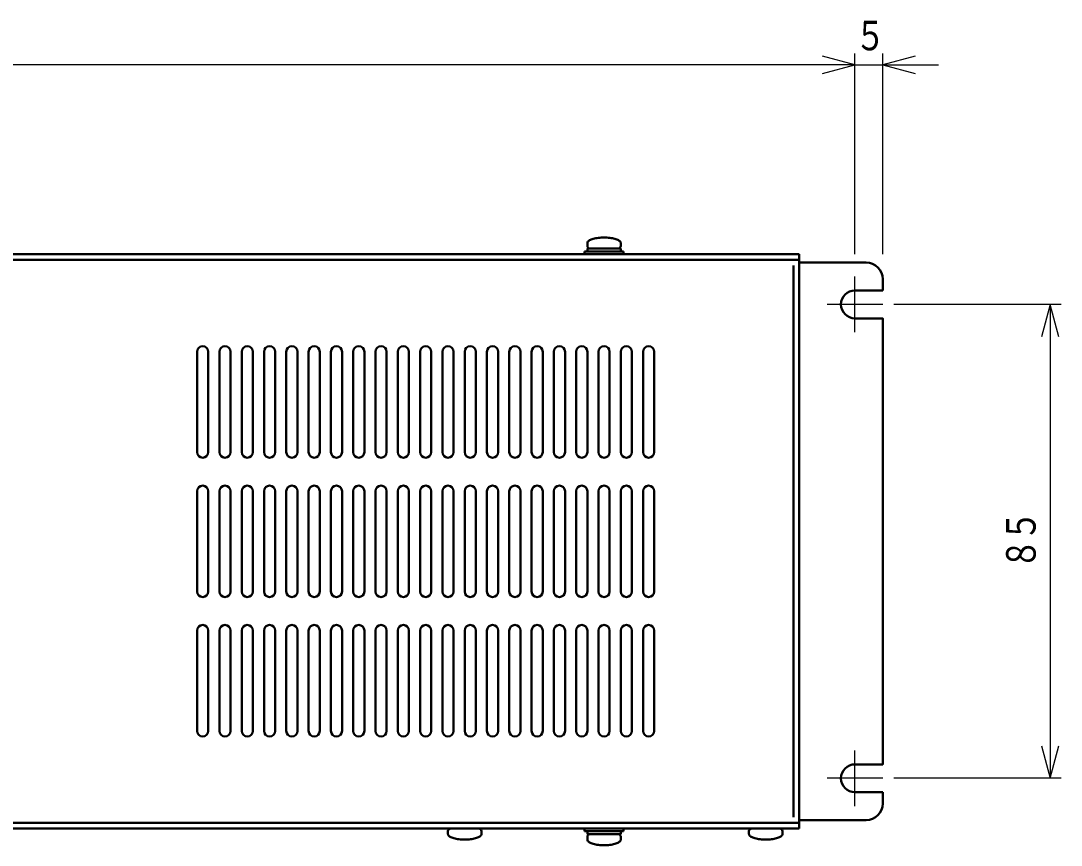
# Model space of a CAD drawing. Header units: millimetres. Extents: x 383 to 950, y 310 to 662.
# Drawn here: x 763.8 to 950.4, y 513.6 to 661.5 of the extents above; entities that cross this region are included whole.
import ezdxf

# ---------------------------------------------------------------- set-up
doc = ezdxf.new("R2010")
doc.units = ezdxf.units.MM
doc.layers.get('0').update_dxf_attribs({"lineweight": 30})
doc.layers.add('寸法', color=7, linetype='Continuous', lineweight=15)
doc.styles.add('BIGFONT', font='txt.shx', dxfattribs={"bigfont": 'bigfont'})

# ---------------------------------------------------------------- blocks, each defined once
blk = doc.blocks.new('A$C3BA60929')
for p, q in [((478, 272), (478, 271.5)), ((478, 271), (484, 271)), ((478, 270.5), (478, 271)), ((478.5, 271), (483.5, 271)), ((484, 272), (484, 271.5)), ((484, 271), (484, 270.5)), ((336.5, 270), (516, 270)), ((516, 269), (336.5, 269)), ((477.5, 270.5), (484.5, 270.5)), ((477.5, 270), (477.5, 270.5)), ((484.5, 270), (477.5, 270)), ((484, 270.5), (478, 270.5)), ((484.5, 270.5), (484.5, 270)), ((516, 270), (516, 167)), ((515, 268), (515, 169)), ((516, 268.5), (528, 268.5)), ((531, 265.5), (531, 263.5)), ((531, 263.5), (526, 263.5)), ((408, 252.5), (408, 234.5)), ((410, 252.5), (410, 234.5)), ((412, 252.5), (412, 234.5)), ((414, 252.5), (414, 234.5)), ((416, 252.5), (416, 234.5)), ((418, 252.5), (418, 234.5)), ((420, 252.5), (420, 234.5)), ((422, 252.5), (422, 234.5)), ((424, 252.5), (424, 234.5)), ((426, 252.5), (426, 234.5)), ((428, 252.5), (428, 234.5)), ((430, 252.5), (430, 234.5)), ((432, 252.5), (432, 234.5)), ((434, 252.5), (434, 234.5)), ((436, 252.5), (436, 234.5)), ((438, 252.5), (438, 234.5)), ((440, 252.5), (440, 234.5)), ((442, 252.5), (442, 234.5)), ((444, 252.5), (444, 234.5)), ((446, 252.5), (446, 234.5)), ((448, 252.5), (448, 234.5)), ((450, 252.5), (450, 234.5)), ((452, 252.5), (452, 234.5)), ((454, 252.5), (454, 234.5)), ((456, 252.5), (456, 234.5)), ((458, 252.5), (458, 234.5)), ((460, 252.5), (460, 234.5)), ((462, 252.5), (462, 234.5)), ((464, 252.5), (464, 234.5)), ((466, 252.5), (466, 234.5)), ((468, 252.5), (468, 234.5)), ((470, 252.5), (470, 234.5)), ((472, 252.5), (472, 234.5)), ((474, 252.5), (474, 234.5)), ((476, 252.5), (476, 234.5)), ((478, 252.5), (478, 234.5)), ((480, 252.5), (480, 234.5)), ((482, 252.5), (482, 234.5)), ((484, 252.5), (484, 234.5)), ((486, 252.5), (486, 234.5)), ((488, 252.5), (488, 234.5)), ((490, 252.5), (490, 234.5)), ((408, 227.5), (408, 209.5)), ((410, 227.5), (410, 209.5)), ((412, 227.5), (412, 209.5)), ((414, 227.5), (414, 209.5)), ((416, 227.5), (416, 209.5)), ((418, 227.5), (418, 209.5)), ((420, 227.5), (420, 209.5)), ((422, 227.5), (422, 209.5)), ((424, 227.5), (424, 209.5)), ((426, 227.5), (426, 209.5)), ((428, 227.5), (428, 209.5)), ((430, 227.5), (430, 209.5)), ((432, 227.5), (432, 209.5)), ((434, 227.5), (434, 209.5)), ((436, 227.5), (436, 209.5)), ((438, 227.5), (438, 209.5)), ((440, 227.5), (440, 209.5)), ((442, 227.5), (442, 209.5)), ((444, 227.5), (444, 209.5)), ((446, 227.5), (446, 209.5)), ((448, 227.5), (448, 209.5)), ((450, 227.5), (450, 209.5)), ((452, 227.5), (452, 209.5)), ((454, 227.5), (454, 209.5)), ((456, 227.5), (456, 209.5)), ((458, 227.5), (458, 209.5)), ((460, 227.5), (460, 209.5)), ((462, 227.5), (462, 209.5)), ((464, 227.5), (464, 209.5)), ((466, 227.5), (466, 209.5)), ((468, 227.5), (468, 209.5)), ((470, 227.5), (470, 209.5)), ((472, 227.5), (472, 209.5)), ((474, 227.5), (474, 209.5)), ((476, 227.5), (476, 209.5)), ((478, 227.5), (478, 209.5)), ((480, 227.5), (480, 209.5)), ((482, 227.5), (482, 209.5)), ((484, 227.5), (484, 209.5)), ((486, 227.5), (486, 209.5)), ((488, 227.5), (488, 209.5)), ((490, 227.5), (490, 209.5)), ((408, 202.5), (408, 184.5)), ((410, 202.5), (410, 184.5)), ((412, 202.5), (412, 184.5)), ((414, 202.5), (414, 184.5)), ((416, 202.5), (416, 184.5)), ((418, 202.5), (418, 184.5)), ((420, 202.5), (420, 184.5)), ((422, 202.5), (422, 184.5)), ((424, 202.5), (424, 184.5)), ((426, 202.5), (426, 184.5)), ((428, 202.5), (428, 184.5)), ((430, 202.5), (430, 184.5)), ((432, 202.5), (432, 184.5)), ((434, 202.5), (434, 184.5)), ((436, 202.5), (436, 184.5)), ((438, 202.5), (438, 184.5)), ((440, 202.5), (440, 184.5)), ((442, 202.5), (442, 184.5)), ((444, 202.5), (444, 184.5)), ((446, 202.5), (446, 184.5)), ((448, 202.5), (448, 184.5)), ((450, 202.5), (450, 184.5)), ((452, 202.5), (452, 184.5)), ((454, 202.5), (454, 184.5)), ((456, 202.5), (456, 184.5)), ((458, 202.5), (458, 184.5)), ((460, 202.5), (460, 184.5)), ((462, 202.5), (462, 184.5)), ((464, 202.5), (464, 184.5)), ((466, 202.5), (466, 184.5)), ((468, 202.5), (468, 184.5)), ((470, 202.5), (470, 184.5)), ((472, 202.5), (472, 184.5)), ((474, 202.5), (474, 184.5)), ((476, 202.5), (476, 184.5)), ((478, 202.5), (478, 184.5)), ((480, 202.5), (480, 184.5)), ((482, 202.5), (482, 184.5)), ((484, 202.5), (484, 184.5)), ((486, 202.5), (486, 184.5)), ((488, 202.5), (488, 184.5)), ((490, 202.5), (490, 184.5)), ((531, 191.5), (531, 196)), ((531, 173.5), (526, 173.5)), ((531, 173.5), (531, 171.5)), ((336.5, 168), (516, 168)), ((516, 168.5), (528, 168.5)), ((516, 167), (336.5, 167)), ((453, 166), (453, 166.5)), ((453.5, 167), (458.5, 167)), ((459, 166), (459, 166.5)), ((484.5, 167), (477.5, 167)), ((477.5, 167), (477.5, 166.5)), ((477.5, 166.5), (484.5, 166.5)), ((484, 166.5), (478, 166.5)), ((478, 166.5), (478, 166)), ((484, 166), (484, 166.5)), ((484.5, 166.5), (484.5, 167)), ((507, 166), (507, 166.5)), ((507.5, 167), (512.5, 167)), ((513, 166), (513, 166.5)), ((478, 166), (484, 166)), ((478, 165), (478, 165.5)), ((478.5, 166), (483.5, 166)), ((484, 165), (484, 165.5))]:
    blk.add_line(p, q)
for points in [[(484, 272), (483.9886, 272.0872), (483.9544, 272.1736), (483.8978, 272.2588), (483.8191, 272.342), (483.7189, 272.4226), (483.5981, 272.5), (483.4575, 272.5736), (483.2981, 272.6428), (483.1213, 272.7071), (482.9284, 272.766), (482.7207, 272.8192), (482.5, 272.866), (482.2679, 272.9063), (482.0261, 272.9397), (481.7765, 272.9659), (481.5209, 272.9848), (481.2615, 272.9962), (481, 273), (480.7385, 272.9962), (480.4791, 272.9848), (480.2235, 272.9659), (479.9739, 272.9397), (479.7321, 272.9063), (479.5, 272.866), (479.2793, 272.8192), (479.0716, 272.766), (478.8787, 272.7071), (478.7019, 272.6428), (478.5425, 272.5736), (478.4019, 272.5), (478.2811, 272.4226), (478.1809, 272.342), (478.1022, 272.2588), (478.0456, 272.1736), (478.0114, 272.0872), (478, 272)], [(526, 178.5), (531, 178.5), (531, 258.5), (526, 258.5)], [(453, 166), (453.0114, 165.9128), (453.0456, 165.8264), (453.1022, 165.7412), (453.1809, 165.658), (453.2811, 165.5774), (453.4019, 165.5), (453.5425, 165.4264), (453.7019, 165.3572), (453.8787, 165.2929), (454.0716, 165.234), (454.2793, 165.1808), (454.5, 165.134), (454.7321, 165.0937), (454.9739, 165.0603), (455.2235, 165.0341), (455.4791, 165.0152), (455.7385, 165.0038), (456, 165), (456.2615, 165.0038), (456.5209, 165.0152), (456.7765, 165.0341), (457.0261, 165.0603), (457.2679, 165.0937), (457.5, 165.134), (457.7207, 165.1808), (457.9284, 165.234), (458.1213, 165.2929), (458.2981, 165.3572), (458.4575, 165.4264), (458.5981, 165.5), (458.7189, 165.5774), (458.8191, 165.658), (458.8978, 165.7412), (458.9544, 165.8264), (458.9886, 165.9128), (459, 166)], [(478, 165.5), (478.0076, 165.5868), (478.0302, 165.671), (478.067, 165.75), (478.117, 165.8214), (478.1786, 165.883), (478.25, 165.933), (478.329, 165.9698), (478.4132, 165.9924), (478.5, 166)], [(484, 165), (483.9886, 164.9128), (483.9544, 164.8264), (483.8978, 164.7412), (483.8191, 164.658), (483.7189, 164.5774), (483.5981, 164.5), (483.4575, 164.4264), (483.2981, 164.3572), (483.1213, 164.2929), (482.9284, 164.234), (482.7207, 164.1808), (482.5, 164.134), (482.2679, 164.0937), (482.0261, 164.0603), (481.7765, 164.0341), (481.5209, 164.0152), (481.2615, 164.0038), (481, 164), (480.7385, 164.0038), (480.4791, 164.0152), (480.2235, 164.0341), (479.9739, 164.0603), (479.7321, 164.0937), (479.5, 164.134), (479.2793, 164.1808), (479.0716, 164.234), (478.8787, 164.2929), (478.7019, 164.3572), (478.5425, 164.4264), (478.4019, 164.5), (478.2811, 164.5774), (478.1809, 164.658), (478.1022, 164.7412), (478.0456, 164.8264), (478.0114, 164.9128), (478, 165)], [(483.5, 166), (483.5868, 165.9924), (483.671, 165.9698), (483.75, 165.933), (483.8214, 165.883), (483.883, 165.8214), (483.933, 165.75), (483.9698, 165.671), (483.9924, 165.5868), (484, 165.5)], [(507, 166), (507.0114, 165.9128), (507.0456, 165.8264), (507.1022, 165.7412), (507.1809, 165.658), (507.2811, 165.5774), (507.4019, 165.5), (507.5425, 165.4264), (507.7019, 165.3572), (507.8787, 165.2929), (508.0716, 165.234), (508.2793, 165.1808), (508.5, 165.134), (508.7321, 165.0937), (508.9739, 165.0603), (509.2235, 165.0341), (509.4791, 165.0152), (509.7385, 165.0038), (510, 165), (510.2615, 165.0038), (510.5209, 165.0152), (510.7765, 165.0341), (511.0261, 165.0603), (511.2679, 165.0937), (511.5, 165.134), (511.7207, 165.1808), (511.9284, 165.234), (512.1213, 165.2929), (512.2981, 165.3572), (512.4575, 165.4264), (512.5981, 165.5), (512.7189, 165.5774), (512.8191, 165.658), (512.8978, 165.7412), (512.9544, 165.8264), (512.9886, 165.9128), (513, 166)]]:
    blk.add_lwpolyline(points)
for centre, radius, start, end in [((478.5, 271.5), 0.5, 180, 270), ((483.5, 271.5), 0.5, 270, 0), ((528, 265.5), 3, 0, 90), ((526, 261), 2.5, 90, 270), ((409, 252.5), 1, 0, 180), ((413, 252.5), 1, 0, 180), ((417, 252.5), 1, 0, 180), ((421, 252.5), 1, 0, 180), ((425, 252.5), 1, 0, 180), ((429, 252.5), 1, 0, 180), ((433, 252.5), 1, 0, 180), ((437, 252.5), 1, 0, 180), ((441, 252.5), 1, 0, 180), ((445, 252.5), 1, 0, 180), ((449, 252.5), 1, 0, 180), ((453, 252.5), 1, 0, 180), ((457, 252.5), 1, 0, 180), ((461, 252.5), 1, 0, 180), ((465, 252.5), 1, 0, 180), ((469, 252.5), 1, 0, 180), ((473, 252.5), 1, 0, 180), ((477, 252.5), 1, 0, 180), ((481, 252.5), 1, 0, 180), ((485, 252.5), 1, 0, 180), ((489, 252.5), 1, 0, 180), ((409, 234.5), 1, 180, 0), ((413, 234.5), 1, 180, 0), ((417, 234.5), 1, 180, 0), ((421, 234.5), 1, 180, 0), ((425, 234.5), 1, 180, 0), ((429, 234.5), 1, 180, 0), ((433, 234.5), 1, 180, 0), ((437, 234.5), 1, 180, 0), ((441, 234.5), 1, 180, 0), ((445, 234.5), 1, 180, 0), ((449, 234.5), 1, 180, 0), ((453, 234.5), 1, 180, 0), ((457, 234.5), 1, 180, 0), ((461, 234.5), 1, 180, 0), ((465, 234.5), 1, 180, 0), ((469, 234.5), 1, 180, 0), ((473, 234.5), 1, 180, 0), ((477, 234.5), 1, 180, 0), ((481, 234.5), 1, 180, 0), ((485, 234.5), 1, 180, 0), ((489, 234.5), 1, 180, 0), ((409, 227.5), 1, 0, 180), ((413, 227.5), 1, 0, 180), ((417, 227.5), 1, 0, 180), ((421, 227.5), 1, 0, 180), ((425, 227.5), 1, 0, 180), ((429, 227.5), 1, 0, 180), ((433, 227.5), 1, 0, 180), ((437, 227.5), 1, 0, 180), ((441, 227.5), 1, 0, 180), ((445, 227.5), 1, 0, 180), ((449, 227.5), 1, 0, 180), ((453, 227.5), 1, 0, 180), ((457, 227.5), 1, 0, 180), ((461, 227.5), 1, 0, 180), ((465, 227.5), 1, 0, 180), ((469, 227.5), 1, 0, 180), ((473, 227.5), 1, 0, 180), ((477, 227.5), 1, 0, 180), ((481, 227.5), 1, 0, 180), ((485, 227.5), 1, 0, 180), ((489, 227.5), 1, 0, 180), ((409, 209.5), 1, 180, 0), ((413, 209.5), 1, 180, 0), ((417, 209.5), 1, 180, 0), ((421, 209.5), 1, 180, 0), ((425, 209.5), 1, 180, 0), ((429, 209.5), 1, 180, 0), ((433, 209.5), 1, 180, 0), ((437, 209.5), 1, 180, 0), ((441, 209.5), 1, 180, 0), ((445, 209.5), 1, 180, 0), ((449, 209.5), 1, 180, 0), ((453, 209.5), 1, 180, 0), ((457, 209.5), 1, 180, 0), ((461, 209.5), 1, 180, 0), ((465, 209.5), 1, 180, 0), ((469, 209.5), 1, 180, 0), ((473, 209.5), 1, 180, 0), ((477, 209.5), 1, 180, 0), ((481, 209.5), 1, 180, 0), ((485, 209.5), 1, 180, 0), ((489, 209.5), 1, 180, 0), ((409, 202.5), 1, 0, 180), ((413, 202.5), 1, 0, 180), ((417, 202.5), 1, 0, 180), ((421, 202.5), 1, 0, 180), ((425, 202.5), 1, 0, 180), ((429, 202.5), 1, 0, 180), ((433, 202.5), 1, 0, 180), ((437, 202.5), 1, 0, 180), ((441, 202.5), 1, 0, 180), ((445, 202.5), 1, 0, 180), ((449, 202.5), 1, 0, 180), ((453, 202.5), 1, 0, 180), ((457, 202.5), 1, 0, 180), ((461, 202.5), 1, 0, 180), ((465, 202.5), 1, 0, 180), ((469, 202.5), 1, 0, 180), ((473, 202.5), 1, 0, 180), ((477, 202.5), 1, 0, 180), ((481, 202.5), 1, 0, 180), ((485, 202.5), 1, 0, 180), ((489, 202.5), 1, 0, 180), ((409, 184.5), 1, 180, 0), ((413, 184.5), 1, 180, 0), ((417, 184.5), 1, 180, 0), ((421, 184.5), 1, 180, 0), ((425, 184.5), 1, 180, 0), ((429, 184.5), 1, 180, 0), ((433, 184.5), 1, 180, 0), ((437, 184.5), 1, 180, 0), ((441, 184.5), 1, 180, 0), ((445, 184.5), 1, 180, 0), ((449, 184.5), 1, 180, 0), ((453, 184.5), 1, 180, 0), ((457, 184.5), 1, 180, 0), ((461, 184.5), 1, 180, 0), ((465, 184.5), 1, 180, 0), ((469, 184.5), 1, 180, 0), ((473, 184.5), 1, 180, 0), ((477, 184.5), 1, 180, 0), ((481, 184.5), 1, 180, 0), ((485, 184.5), 1, 180, 0), ((489, 184.5), 1, 180, 0), ((526, 176), 2.5, 90, 270), ((528, 171.5), 3, 270, 0), ((453.5, 166.5), 0.5, 90, 180), ((458.5, 166.5), 0.5, 0, 90), ((507.5, 166.5), 0.5, 90, 180), ((512.5, 166.5), 0.5, 0, 90)]:
    blk.add_arc(centre, radius, start, end)
blk = doc.blocks.new('A$C2587515C')
for p, q in [((526, 304), (520.2044, 305.5529)), ((526, 270), (526, 306)), ((531, 270), (531, 306)), ((536.7956, 305.5529), (531, 304)), ((526, 304), (206, 304)), ((520.2044, 302.4471), (526, 304)), ((526, 304), (531, 304)), ((531, 304), (541, 304)), ((531, 304), (536.7956, 302.4471)), ((526, 256), (526, 266)), ((531, 261), (521, 261)), ((563, 261), (533, 261)), ((561, 261), (559.4471, 255.2044)), ((561, 261), (561, 176)), ((562.5529, 255.2044), (561, 261)), ((559.4471, 181.7956), (561, 176)), ((561, 176), (562.5529, 181.7956)), ((526, 171), (526, 181)), ((531, 176), (521, 176)), ((563, 176), (533, 176))]:
    blk.add_line(p, q)
at = {"style": 'BIGFONT', "width": 0.833}
blk.add_text('５', height=6, dxfattribs=at).set_placement((526, 306))
for s, p in [('５', (559, 218.5)), ('８', (559, 213.4999))]:
    blk.add_text(s, height=6, rotation=90, dxfattribs=at).set_placement(p)

msp = doc.modelspace()

# ---------------------------------------------------------------- block references
msp.add_blockref('A$C3BA60929', (387.44, 349.61))
at = {"layer": '寸法'}
msp.add_blockref('A$C2587515C', (387.44, 349.61), dxfattribs=at)

doc.saveas('drawing.dxf')
